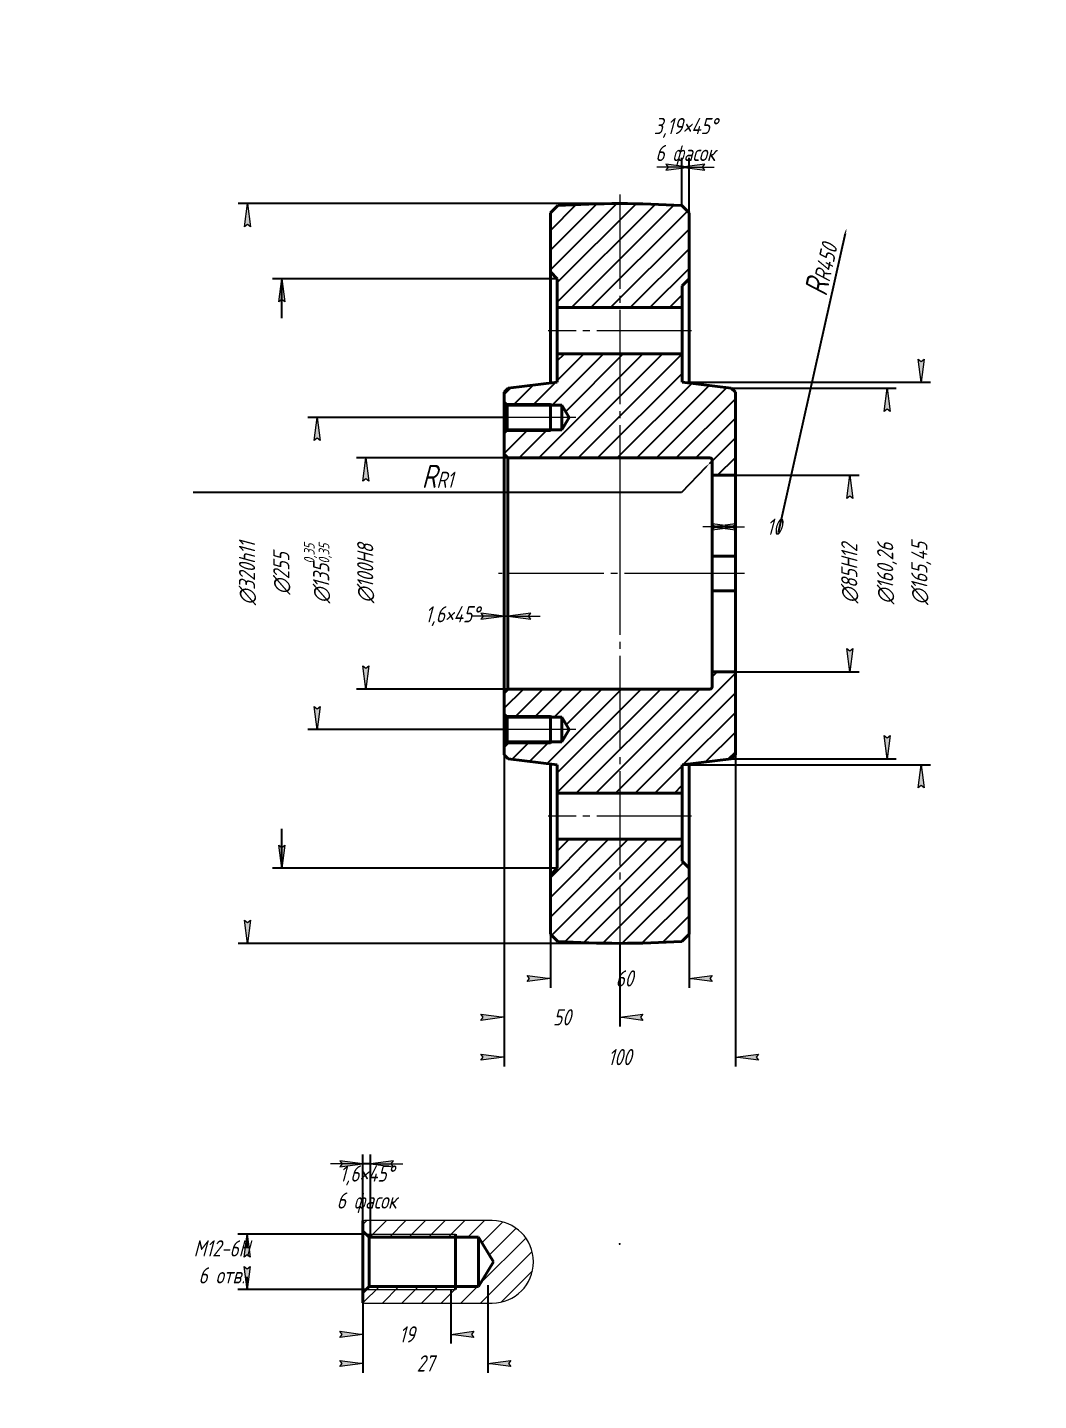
# Model space of a CAD drawing. Header units: millimetres. Extents: x 0 to 420, y 0 to 297.
# Drawn here: x 0 to 218.6, y 0 to 297 of the extents above; entities that cross this region are included whole.
import ezdxf

# ---------------------------------------------------------------- set-up
doc = ezdxf.new("R2010")
doc.units = ezdxf.units.MM
for name, pattern in [('K5LT32792', [0]), ('K5LT_AXLED', [24.9458065032959, 20.4458065032959, -1.5, 1.5, -1.5]), ('K5LT_BASIC', [0]), ('K5LT_THIN', [0]), ('K5LT_THIN_INCLUDED_TO_HATCHING', [0])]:
    doc.linetypes.add(name, pattern=pattern)
doc.layers.add('Системный слой', color=7, linetype='Continuous')
doc.styles.add('KDIMTEXTSTYLE', font='GOST_AU.SHX', dxfattribs={"width": 0.96, "oblique": 15, "height": 5})
doc.dimstyles.new('KDIMSTYLE (0.50)', dxfattribs={"dimtxt": 5, "dimasz": 1, "dimexe": 2, "dimexo": 0.0625, "dimgap": 1, "dimtad": 1, "dimlfac": 2, "dimtxsty": 'KDIMTEXTSTYLE', "dimsah": 1, "dimcen": 0.09, "dimdle": 1, "dimadec": 0, "dimazin": 0, "dimtfac": 0.667, "dimtmove": 0, "dimatfit": 3, "dimfxl": 1, "dimtvp": 1, "dimtolj": 1, "dimtzin": 0, "dimarcsym": 0})
doc.dimstyles.new('KDIMSTYLE (1.00)', dxfattribs={"dimtxt": 5, "dimasz": 1, "dimexe": 2, "dimexo": 0.0625, "dimgap": 1, "dimtad": 1, "dimtxsty": 'KDIMTEXTSTYLE', "dimsah": 1, "dimcen": 0.09, "dimdle": 1, "dimadec": 0, "dimazin": 0, "dimtfac": 0.667, "dimtmove": 0, "dimatfit": 3, "dimfxl": 1, "dimtvp": 1, "dimtolj": 1, "dimtzin": 0, "dimarcsym": 0})

# ---------------------------------------------------------------- blocks, each defined once
blk = doc.blocks.new('U16')
at = {"layer": 'Системный слой', "color": 150, "linetype": 'K5LT_BASIC', "lineweight": 40, "true_color": 0x0080ff}
for p, q in [((143.0593429022614, 220.0774441123404), (143.0593429022614, 242.6426615036447)), ((143.0593429022614, 115.1426615036448), (143.0593429022614, 137.7078788949491))]:
    blk.add_line(p, q, dxfattribs=at)
blk = doc.blocks.new('U17')
at = {"layer": 'Системный слой', "color": 150, "linetype": 'K5LT_BASIC', "lineweight": 40, "true_color": 0x0080ff}
for p, q in [((113.0593429022613, 220.0774441123404), (113.0593429022613, 244.1426615036448)), ((113.0593429022612, 113.6426615036448), (113.0593429022612, 137.7078788949491))]:
    blk.add_line(p, q, dxfattribs=at)
blk = doc.blocks.new('KDIMARROW_01')
at = {"layer": 'Системный слой'}
blk.add_hatch(color=0, dxfattribs=at).paths.add_polyline_path([(0, 0), (-5, 0.658262491226197), (-4.5, 5.51091059616309e-16), (-5, -0.6582624912261956)])
at = {"layer": 'Системный слой', "color": 0, "linetype": 'K5LT_THIN', "lineweight": 18}
for p, q in [((-4.5, 5.51091059616309e-16), (-5, 0.658262491226197)), ((-5, 0.658262491226197), (0, 0)), ((0, 0), (-5, -0.6582624912261956)), ((-5, -0.6582624912261956), (-4.5, 5.51091059616309e-16)), ((0, 0), (-1, 0))]:
    blk.add_line(p, q, dxfattribs=at)
blk = doc.blocks.new('KDIMARROW_02')
at = {"layer": 'Системный слой'}
blk.add_hatch(color=0, dxfattribs=at).paths.add_polyline_path([(4.5, -5.51091059616309e-16), (5, 0.6582624912261956), (0, 0), (5, -0.658262491226197)])
at = {"layer": 'Системный слой', "color": 0, "linetype": 'K5LT_THIN', "lineweight": 18}
for p, q in [((0, 0), (-1, 0)), ((5, 0.6582624912261956), (0, 0)), ((0, 0), (5, -0.658262491226197)), ((0, 0), (7, -8.572527594031472e-16)), ((4.5, -5.51091059616309e-16), (5, 0.6582624912261956)), ((5, -0.658262491226197), (4.5, -5.51091059616309e-16))]:
    blk.add_line(p, q, dxfattribs=at)
blk = doc.blocks.new('U35')
at = {"layer": 'Системный слой', "color": 7, "linetype": 'K5LT_THIN_INCLUDED_TO_HATCHING', "lineweight": 18}
for p, q in [((100.4889461137995, 38.91399680373678), (73.19173082817454, 38.91399680373678)), ((73.19173082817454, 21.08600319626322), (100.4889461137995, 21.08600319626322))]:
    blk.add_line(p, q, dxfattribs=at)
for centre, start, end in [((73.19173082817454, 30), 90, 94.18166404129887), ((100.4889461137995, 30), 270, 90), ((73.19173082817454, 30), 265.8183359587011, 270)]:
    blk.add_arc(centre, 8.91399680373678, start, end, dxfattribs=at)
blk = doc.blocks.new('U36')
at = {"layer": 'Системный слой', "color": 7, "linetype": 'K5LT32792', "lineweight": 18}
for p, q in [((72.54173082817454, 38.10303038033001), (73.3526972515813, 38.91399680373678)), ((74.00475878808882, 35.32341765312501), (77.59533793870058, 38.91399680373678)), ((78.24739947520811, 35.32341765312501), (81.83797862581987, 38.91399680373678)), ((82.49004016232739, 35.32341765312501), (86.08061931293915, 38.91399680373677)), ((86.73268084944667, 35.32341765312501), (90.32326000005844, 38.91399680373677)), ((90.97532153656596, 35.32341765312501), (94.56590068717773, 38.91399680373677)), ((95.21796222368525, 35.32341765312501), (98.80854137429702, 38.91399680373677)), ((98.26195259745269, 34.12476733977317), (102.757645836236, 38.62046057855648)), ((99.854368376362, 31.47454243156321), (105.648689895115, 37.26886395031618)), ((97.90706177069096, 25.28459513877287), (107.7679275584096, 35.14546092649155)), ((97.9511105153006, 21.08600319626322), (109.1144720338189, 32.24936471478149)), ((102.4012996506485, 21.29355164449184), (109.1953944693077, 28.08764646315103)), ((72.54173082817454, 21.13246763185288), (76.08584554319667, 24.67658234687501)), ((76.73790707970417, 21.08600319626322), (80.32848623031595, 24.67658234687499)), ((80.98054776682346, 21.08600319626322), (84.57112691743524, 24.67658234687499)), ((85.22318845394274, 21.08600319626322), (88.81376760455451, 24.67658234687501)), ((89.46582914106202, 21.08600319626322), (93.0564082916738, 24.67658234687501)), ((93.70846982818131, 21.08600319626322), (97.29904897879308, 24.67658234687499))]:
    blk.add_line(p, q, dxfattribs=at)

msp = doc.modelspace()

# ---------------------------------------------------------------- hatches: boundary and pattern name
at = {"layer": 'Системный слой'}
h = msp.add_hatch(dxfattribs=at)
h.set_pattern_fill('', angle=45, style=0, pattern_type=0)
h.set_pattern_definition([(45, (0, 0), (-2.121320343559643, 2.121320343559643), [])])
h.paths.add_polyline_path([(153.0593429022614, 139.6926615036448), (153.0593429022614, 157.6426615036448), (148.0593429022614, 157.6426615036448), (148.0593429022614, 154.3926615036448), (147.9128962928547, 154.0391081130515), (147.5593429023591, 153.8926615036448), (103.8593429022614, 153.8926615036448), (103.0593429022614, 153.0926615036448), (103.0593429022614, 148.4676615036448), (103.7226340756989, 147.8043703302073), (115.5593429022614, 147.8043703302073), (117.1586589154608, 145.1426615036448), (115.5593429022614, 142.4809526770823), (103.7226340756989, 142.4809526770823), (103.0593429022614, 141.8176615036448), (103.0593429022614, 139.6926615036448), (103.9668644805598, 138.7851399253464), (114.5593429022614, 137.5301615036448), (114.5593429022614, 131.3926615036448), (141.5593429022614, 131.3926615036448), (141.5593429022614, 137.5301615036448), (152.151821323963, 138.7851399253464)])
h.paths.add_polyline_path([(153.0593429022614, 200.1426615036448), (153.0593429022614, 218.0926615036448), (152.151821323963, 219.0001830819432), (141.5593429022614, 220.2551615036447), (141.5593429022614, 226.3926615036448), (114.5593429022614, 226.3926615036448), (114.5593429022614, 220.2551615036448), (103.9668644805598, 219.0001830819432), (103.0593429022614, 218.0926615036448), (103.0593429022614, 215.9676615036448), (103.7226340756989, 215.3043703302073), (115.5593429022614, 215.3043703302073), (117.1586589154608, 212.6426615036448), (115.5593429022614, 209.9809526770823), (103.7226340756989, 209.9809526770823), (103.0593429022614, 209.3176615036448), (103.0593429022614, 204.6926615036448), (103.8593429021614, 203.8926615036448), (147.5593429022614, 203.8926615036448), (147.9128962928547, 203.7462148942381), (148.0593429022614, 203.3926615036448), (148.0593429022614, 200.1426615036448)])
h.paths.add_polyline_path([(141.5593429022614, 116.6426615036448), (141.5593429022614, 121.3926615036448), (114.5593429022614, 121.3926615036448), (114.5593429022614, 115.1426615036448), (113.0593429022612, 113.6426615036448), (113.0593429022612, 100.8875307202533), (114.6545494103654, 99.29232421218026), (128.0635117024404, 98.89266154226453), (141.4641363941572, 99.29232421218026), (143.0593429022614, 100.8875307202533), (143.0593429022614, 115.1426615036448)])
h.paths.add_polyline_path([(141.5593429022614, 236.3926615036448), (141.5593429022614, 241.1426615036448), (143.0593429022614, 242.6426615036447), (143.0593429022614, 256.8977922870363), (141.4641363941573, 258.4929987951093), (128.0551741020823, 258.892661465025), (114.6545494103654, 258.4929987951093), (113.0593429022613, 256.8977922870363), (113.0593429022613, 244.1426615036448), (114.5593429022614, 242.6426615036448), (114.5593429022614, 236.3926615036448)])

# ---------------------------------------------------------------- linework, layer by layer
at = {"layer": 'Системный слой', "color": 150, "linetype": 'K5LT_BASIC', "lineweight": 40, "true_color": 0x0080ff}
for p, q in [((114.6545494103654, 258.4929987951093), (113.0593429022613, 256.8977922870363)), ((143.0593429022614, 256.8977922870363), (141.4641363941572, 258.4929987951093)), ((113.0593429022613, 256.8977922870363), (113.0593429022613, 244.1426615036448)), ((143.0593429022614, 242.6426615036447), (143.0593429022614, 256.8977922870363)), ((113.0593429022613, 244.1426615036448), (114.5593429022614, 242.6426615036448)), ((114.5593429022614, 242.6426615036448), (114.5593429022614, 236.3926615036448)), ((141.5593429022614, 241.1426615036447), (143.0593429022614, 242.6426615036447)), ((141.5593429022614, 236.3926615036448), (141.5593429022614, 241.1426615036447)), ((114.5593429022614, 236.3926615036448), (114.5593429022614, 226.3926615036448)), ((141.5593429022614, 236.3926615036448), (114.5593429022614, 236.3926615036448)), ((141.5593429022614, 236.3926615036448), (141.5593429022614, 226.3926615036448)), ((114.5593429022614, 226.3926615036448), (114.5593429022614, 220.2551615036448)), ((141.5593429022614, 226.3926615036448), (114.5593429022614, 226.3926615036448)), ((141.5593429022614, 220.2551615036448), (141.5593429022614, 226.3926615036448)), ((103.9668644805598, 219.0001830819432), (114.5593429022614, 220.2551615036448)), ((141.5593429022614, 220.2551615036448), (152.151821323963, 219.0001830819432)), ((103.9668644805598, 219.0001830819432), (103.0593429022614, 218.0926615036448)), ((103.0593429022614, 218.0926615036448), (103.0593429022614, 215.9676615036448)), ((153.0593429022614, 218.0926615036448), (152.151821323963, 219.0001830819432)), ((153.0593429022614, 200.1426615036448), (153.0593429022614, 218.0926615036448)), ((103.0593429022614, 215.9676615036448), (103.0593429022614, 209.3176615036448)), ((103.7226340756989, 215.3043703302073), (103.0593429022614, 215.9676615036448)), ((103.7226340756989, 215.3043703302073), (103.7226340756989, 209.9809526770823)), ((115.5593429022614, 215.3043703302073), (103.7226340756989, 215.3043703302073)), ((113.0593429022614, 215.6426616036448), (113.0593429022613, 215.3043703302073)), ((113.0593429022613, 215.3043703302073), (113.0593429022613, 209.9809526770823)), ((115.5593429022614, 215.3043703302073), (115.5593429022614, 209.9809526770823)), ((117.1586589154608, 212.6426615036448), (115.5593429022614, 215.3043703302073)), ((117.1586589154608, 212.6426615036448), (115.5593429022614, 209.9809526770823)), ((103.7226340756989, 209.9809526770823), (103.0593429022614, 209.3176615036448)), ((103.0593429022614, 209.3176615036448), (103.0593429022614, 204.6926615036448)), ((115.5593429022614, 209.9809526770823), (103.7226340756989, 209.9809526770823)), ((113.0593429022613, 209.9809526770823), (113.0593429022614, 209.6426614036448)), ((103.0593429022614, 204.6926615036448), (103.0593429022614, 153.0926615036448)), ((103.0593429022614, 204.6926615036448), (103.8593429022614, 203.8926615036448)), ((103.8593429022614, 203.8926615036448), (103.8593429022614, 153.8926615036448)), ((147.5593429022614, 203.8926615036448), (103.8593429022614, 203.8926615036448)), ((148.0593429022614, 200.1426615036448), (148.0593429022614, 203.3926615036448)), ((148.0593429022614, 200.1426615036448), (148.0593429022614, 182.6345559985398)), ((153.0593429022614, 200.1426615036448), (148.0593429022614, 200.1426615036448)), ((153.0593429022614, 200.1426615036448), (153.0593429022614, 182.6345559985398)), ((153.0593429022614, 182.6345559985398), (148.0593429022614, 182.6345559985398)), ((148.0593429022614, 182.6345559985398), (148.0593429022614, 180.7349597587414)), ((153.0593429022614, 182.6345559985398), (153.0593429022614, 175.1507670087498)), ((148.0593429022614, 180.7349597587414), (148.0593429022614, 177.0503632485482)), ((148.0593429022614, 177.0503632485482), (148.0593429022614, 175.1507670087498)), ((148.0593429022614, 175.1507670087498), (148.0593429022614, 157.6426615036448)), ((153.0593429022614, 175.1507670087498), (148.0593429022614, 175.1507670087498)), ((153.0593429022614, 175.1507670087498), (153.0593429022614, 157.6426615036448)), ((148.0593429022614, 154.3926615036448), (148.0593429022614, 157.6426615036448)), ((153.0593429022614, 157.6426615036448), (148.0593429022614, 157.6426615036448)), ((153.0593429022614, 139.6926615036448), (153.0593429022614, 157.6426615036448)), ((103.0593429022614, 153.0926615036448), (103.8593429022614, 153.8926615036448)), ((103.0593429022614, 153.0926615036448), (103.0593429022614, 148.4676615036448)), ((147.5593429022614, 153.8926615036448), (103.8593429022614, 153.8926615036448)), ((103.0593429022614, 148.4676615036448), (103.0593429022614, 141.8176615036448)), ((103.7226340756989, 147.8043703302073), (103.0593429022614, 148.4676615036448)), ((103.7226340756989, 147.8043703302073), (103.7226340756989, 142.4809526770823)), ((115.5593429022614, 147.8043703302073), (103.7226340756989, 147.8043703302073)), ((113.0593429022614, 148.1426616036448), (113.0593429022612, 147.8043703302073)), ((113.0593429022612, 147.8043703302073), (113.0593429022612, 142.4809526770823)), ((115.5593429022614, 147.8043703302073), (115.5593429022614, 142.4809526770823)), ((117.1586589154608, 145.1426615036448), (115.5593429022614, 147.8043703302073)), ((117.1586589154608, 145.1426615036448), (115.5593429022614, 142.4809526770823)), ((103.7226340756989, 142.4809526770823), (103.0593429022614, 141.8176615036448)), ((103.0593429022614, 141.8176615036448), (103.0593429022614, 139.6926615036448)), ((103.9668644805598, 138.7851399253464), (103.0593429022614, 139.6926615036448)), ((115.5593429022614, 142.4809526770823), (103.7226340756989, 142.4809526770823)), ((113.0593429022612, 142.4809526770823), (113.0593429022614, 142.1426614036448)), ((153.0593429022614, 139.6926615036448), (152.151821323963, 138.7851399253464)), ((103.9668644805598, 138.7851399253464), (114.5593429022614, 137.5301615036448)), ((114.5593429022614, 137.5301615036448), (114.5593429022614, 131.3926615036448)), ((141.5593429022614, 137.5301615036448), (152.151821323963, 138.7851399253464)), ((141.5593429022614, 131.3926615036448), (141.5593429022614, 137.5301615036448)), ((114.5593429022614, 131.3926615036448), (114.5593429022614, 121.3926615036448)), ((141.5593429022614, 131.3926615036448), (114.5593429022614, 131.3926615036448)), ((141.5593429022614, 131.3926615036448), (141.5593429022614, 121.3926615036448)), ((114.5593429022614, 121.3926615036448), (114.5593429022614, 115.1426615036448)), ((141.5593429022614, 121.3926615036448), (114.5593429022614, 121.3926615036448)), ((141.5593429022614, 116.6426615036448), (141.5593429022614, 121.3926615036448)), ((141.5593429022614, 116.6426615036448), (143.0593429022614, 115.1426615036448)), ((113.0593429022612, 113.6426615036448), (114.5593429022614, 115.1426615036448)), ((113.0593429022612, 113.6426615036448), (113.0593429022612, 100.8875307202533)), ((143.0593429022614, 100.8875307202533), (143.0593429022614, 115.1426615036448)), ((114.6545494103654, 99.29232421218026), (113.0593429022612, 100.8875307202533)), ((143.0593429022614, 100.8875307202533), (141.4641363941572, 99.29232421218026)), ((72.54173082817454, 38.89026653239539), (72.54173082817454, 36.65000000000001)), ((72.54173082817454, 36.65000000000001), (72.54173082817454, 23.34999999999999)), ((73.86831317504954, 35.32341765312501), (72.54173082817454, 36.65000000000001)), ((92.54173082817454, 36.0000002), (92.54173082817427, 35.32341765312501)), ((73.86831317504954, 35.32341765312501), (73.86831317504954, 24.67658234687499)), ((97.54173082817454, 35.32341765312501), (73.86831317504954, 35.32341765312501)), ((92.54173082817427, 35.32341765312501), (92.54173082817425, 24.67658234687499)), ((97.54173082817454, 35.32341765312501), (97.54173082817454, 24.67658234687499)), ((100.7403628545735, 30), (97.54173082817454, 35.32341765312501)), ((100.7403628545735, 30), (97.54173082817454, 24.67658234687499)), ((73.86831317504954, 24.67658234687499), (72.54173082817454, 23.34999999999999)), ((97.54173082817454, 24.67658234687499), (73.86831317504954, 24.67658234687499)), ((92.54173082817425, 24.67658234687499), (92.54173082817454, 23.9999998)), ((72.54173082817454, 23.34999999999999), (72.54173082817454, 21.10973346760461))]:
    msp.add_line(p, q, dxfattribs=at)
at = {"layer": 'Системный слой', "color": 30, "linetype": 'K5LT_AXLED', "lineweight": 18, "true_color": 0xff8000}
for p, q in [((128.0593429022614, 260.8926615036448), (128.0593429022613, 96.89266150364483)), ((143.5593429022614, 231.3926615036448), (112.5593429022614, 231.3926615036448)), ((118.5593429022614, 212.6426615036448), (101.8579505450739, 212.6426615036448)), ((128.0593429022614, 204.4176615036448), (128.0593429022614, 165.8603483663517)), ((149.5593429022614, 178.8926615036448), (101.8593429022614, 178.8926615036448)), ((155.0593429022614, 178.8926615036448), (146.0593429022614, 178.8926615036448)), ((118.5593429022614, 145.1426615036448), (101.8579505450739, 145.1426615036448)), ((143.5593429022614, 126.3926615036448), (112.5593429022614, 126.3926615036448))]:
    msp.add_line(p, q, dxfattribs=at)
at = {"layer": 'Системный слой', "color": 7, "linetype": 'K5LT_THIN', "lineweight": 18}
for p, q in [((103.3843429022614, 215.6426615036448), (113.0593429022614, 215.6426615036448)), ((103.3843429022614, 209.6426615036448), (113.0593429022614, 209.6426615036448)), ((103.3843429022614, 148.1426615036448), (113.0593429022614, 148.1426615036448)), ((103.3843429022614, 142.1426615036448), (113.0593429022614, 142.1426615036448)), ((73.19173082817453, 36), (92.54173082817454, 36)), ((73.19173082817453, 24), (92.54173082817454, 24))]:
    msp.add_line(p, q, dxfattribs=at)
at = {"layer": 'Системный слой', "color": 150, "linetype": 'K5LT_BASIC', "lineweight": 40, "true_color": 0x0080ff}
for centre, radius, start, end in [((128.0593429022614, 33.89266150364477), 225, 86.58447481962742, 93.4155251803726), ((147.5593429022614, 203.3926615036448), 0.5, 0, 90), ((147.5593429022614, 154.3926615036448), 0.5, 270, 0), ((128.0593429022614, 323.8926615036448), 224.9999999999999, 266.5844748196274, 273.4155251803725)]:
    msp.add_arc(centre, radius, start, end, dxfattribs=at)

# ---------------------------------------------------------------- block references
at = {"layer": 'Системный слой'}
for name in ['U17', 'U16', 'U35', 'U36']:
    msp.add_blockref(name, (0, 0), dxfattribs=at)

# ---------------------------------------------------------------- dimensions: what is measured, and where the dimension line sits
at = {"layer": 'Системный слой', "color": 7}
msp.add_linear_dim(base=(143.0593429022614, 266.7893304391206), p1=(141.4641363941573, 258.4929987951093), p2=(143.0593429022614, 256.8977922870363), dimstyle='KDIMSTYLE (0.50)', override={"dimexo": 0, "dimpost": '\\H3.5;\\W0.965;\\Q15;<>\\H3.5;\\W0.965;\\Q15;\\Q15;\\Q15;×\\Q15;45\\Q15;°\\Q15;\\X\\H3.5;\\W0.965;\\Q15;\\Q15;6 фасок', "dimblk1": 'KDIMARROW_02', "dimblk2": 'KDIMARROW_02', "dimse1": 0, "dimse2": 0, "dimclrt": 7, "dimtolj": 1}, dxfattribs=at).render()
for base, p1, p2, location, override in [((47.59058059222198, 258.8926615036448), (128.0593429022613, 98.89266150364483), (128.0593429022614, 258.8926615036448), (47.59058059222197, 178.8926615036448), {"dimexo": 0, "dimpost": '\\H3.5;\\W0.965;\\Q15;∅<>\\H3.5;\\W0.965;\\Q15;\\Q15;h11', "dimblk1": 'KDIMARROW_01', "dimblk2": 'KDIMARROW_01', "dimse1": 0, "dimse2": 0, "dimclrt": 7, "dimtolj": 1}), ((55, 242.6426615036448), (114.5593429022614, 115.1426615036448), (114.5593429022614, 242.6426615036448), (54.99999999999999, 178.8926615036448), {"dimexo": 0, "dimpost": '\\H3.5;\\W0.965;\\Q15;∅<>', "dimblk1": 'KDIMARROW_01', "dimblk2": 'KDIMARROW_01', "dimse1": 0, "dimse2": 0, "dimclrt": 7, "dimtolj": 1}), ((193.2485598870859, 137.5301615036448), (141.5593429022614, 220.2551615036448), (141.5593429022614, 137.5301615036448), (193.2485598870859, 178.8926615036448), {"dimexo": 0, "dimpost": '\\H3.5;\\W0.965;\\Q15;∅<>', "dimblk1": 'KDIMARROW_01', "dimblk2": 'KDIMARROW_01', "dimse1": 0, "dimse2": 0, "dimclrt": 7, "dimtolj": 1}), ((185.8684028101599, 218.9575263685096), (152.1944780373966, 138.8277966387799), (152.1944780373966, 218.9575263685096), (185.8684028101599, 178.8926615036448), {"dimexo": 0, "dimpost": '\\H3.5;\\W0.965;\\Q15;∅<>', "dimblk1": 'KDIMARROW_01', "dimblk2": 'KDIMARROW_01', "dimse1": 0, "dimse2": 0, "dimclrt": 7, "dimtolj": 1}), ((62.64211888682436, 212.6426615036448), (103.8579505450739, 145.1426615036448), (103.0593429022614, 212.6426615036448), (62.64211888682436, 178.8926615036448), {"dimexo": 0, "dimpost": '\\H3.5;\\W0.965;\\Q15;∅<>\\H0.65x;\\S0,35^0,35;\\H1.5x;', "dimblk1": 'KDIMARROW_01', "dimblk2": 'KDIMARROW_01', "dimse1": 0, "dimse2": 0, "dimclrt": 7, "dimtolj": 1}), ((73.14781494264409, 203.8926615036448), (103.8593429022614, 153.8926615036448), (104.1414189696294, 203.8926615036448), (73.14781494264409, 178.8926615036448), {"dimexo": 0, "dimpost": '\\H3.5;\\W0.965;\\Q15;∅<>\\H3.5;\\W0.965;\\Q15;\\Q15;H8', "dimblk1": 'KDIMARROW_01', "dimblk2": 'KDIMARROW_01', "dimse1": 0, "dimse2": 0, "dimclrt": 7, "dimtolj": 1}), ((177.8050275396877, 200.1426615036448), (153.0593429022614, 157.6426615036448), (153.0593429022614, 200.1426615036448), (177.8050275396877, 178.8926615036448), {"dimexo": 0, "dimpost": '\\H3.5;\\W0.965;\\Q15;∅<>\\H3.5;\\W0.965;\\Q15;\\Q15;H12', "dimblk1": 'KDIMARROW_01', "dimblk2": 'KDIMARROW_01', "dimse1": 0, "dimse2": 0, "dimclrt": 7, "dimtolj": 1})]:
    msp.add_linear_dim(base=base, p1=p1, p2=p2, angle=90, location=location, dimstyle='KDIMSTYLE (0.50)', override=override, dxfattribs=at).render()
for center, radius, location, override in [((128.0593429022614, 33.89266150364477), 224.99999999999997, (174.9372207529122, 243.9679638283733), {"dimpost": '\\H3.5;\\W0.965;\\Q15;R<>', "dimblk2": 'KDIMARROW_01', "dimclrt": 7, "dimtofl": 0, "dimtolj": 1}), ((147.7460350569982, 203.0029972967993), 0.49999999999999795, (141.439229115589, 196.4028678735955), {"dimtih": 1, "dimtoh": 1, "dimpost": '\\H3.5;\\W0.965;\\Q15;R<>', "dimblk2": 'KDIMARROW_01', "dimclrt": 7, "dimtmove": 1, "dimtolj": 1})]:
    msp.add_radius_dim(center=center, radius=radius, location=location, dimstyle='KDIMSTYLE (0.50)', override=override, dxfattribs=at).render()
for base, p1, p2, location, dimstyle, override in [((148.0593429022614, 189.0075069488274), (153.0593429022614, 200.1426615036448), (148.0593429022614, 200.1426615036448), (161.4558220320527, 189.0075069488274), 'KDIMSTYLE (0.50)', {"dimexo": 0, "dimpost": '\\H3.5;\\W0.965;\\Q15;<>', "dimblk1": 'KDIMARROW_02', "dimblk2": 'KDIMARROW_02', "dimse1": 0, "dimse2": 0, "dimclrt": 7, "dimtolj": 1}), ((103.0593429022614, 169.6675959628097), (103.8593429022614, 178.8926615036448), (103.0593429022614, 178.8926615036448), (91.83843664463201, 169.6675959628097), 'KDIMSTYLE (0.50)', {"dimexo": 0, "dimpost": '\\H3.5;\\W0.965;\\Q15;<>\\H3.5;\\W0.965;\\Q15;\\Q15;\\Q15;×\\Q15;45\\Q15;°\\Q15;', "dimblk1": 'KDIMARROW_02', "dimblk2": 'KDIMARROW_02', "dimse1": 0, "dimse2": 0, "dimclrt": 7, "dimtolj": 1}), ((103.0593429022614, 74.28403176895905), (153.0593429022614, 139.6926615036448), (103.0593429022614, 139.6926615036448), (128.0593429022614, 74.28403176895905), 'KDIMSTYLE (0.50)', {"dimexo": 0, "dimpost": '\\H3.5;\\W0.965;\\Q15;<>', "dimblk1": 'KDIMARROW_01', "dimblk2": 'KDIMARROW_01', "dimse1": 0, "dimse2": 0, "dimclrt": 7, "dimtolj": 1}), ((103.0593429022614, 82.8942143410969), (128.0593429022613, 98.89266150364483), (103.0593429022614, 139.6926615036448), (115.5593429022613, 82.8942143410969), 'KDIMSTYLE (0.50)', {"dimexo": 0, "dimpost": '\\H3.5;\\W0.965;\\Q15;<>', "dimblk1": 'KDIMARROW_01', "dimblk2": 'KDIMARROW_01', "dimse1": 0, "dimse2": 0, "dimclrt": 7, "dimtolj": 1}), ((113.0593429022612, 91.29939256627907), (143.0593429022614, 100.8875307202533), (113.0593429022612, 100.8875307202533), (129.0593429022613, 91.29939256627907), 'KDIMSTYLE (0.50)', {"dimexo": 0, "dimtoh": 1, "dimpost": '\\H3.5;\\W0.965;\\Q15;<>', "dimblk1": 'KDIMARROW_01', "dimblk2": 'KDIMARROW_01', "dimse1": 0, "dimse2": 0, "dimclrt": 7, "dimtmove": 1, "dimtolj": 1}), ((72.54173082817454, 8.02383510705775), (99.54173082817454, 24.94721528562501), (72.54173082817454, 23.34999999999999), (86.04173082817454, 8.02383510705775), 'KDIMSTYLE (1.00)', {"dimexo": 0, "dimpost": '\\H3.5;\\W0.965;\\Q15;<>', "dimblk1": 'KDIMARROW_01', "dimblk2": 'KDIMARROW_01', "dimse1": 0, "dimse2": 0, "dimclrt": 7, "dimtolj": 1}), ((72.54173082817454, 14.31384592213917), (91.54173082817454, 24), (72.54173082817454, 23.34999999999999), (82.04173082817454, 14.31384592213917), 'KDIMSTYLE (1.00)', {"dimexo": 0, "dimpost": '\\H3.5;\\W0.965;\\Q15;<>', "dimblk1": 'KDIMARROW_01', "dimblk2": 'KDIMARROW_01', "dimse1": 0, "dimse2": 0, "dimclrt": 7, "dimtolj": 1})]:
    msp.add_linear_dim(base=base, p1=p1, p2=p2, location=location, dimstyle=dimstyle, override=override, dxfattribs=at).render()
msp.add_linear_dim(base=(72.54173082817454, 51.21386309901693), p1=(74.13894611379953, 35.05278471437501), p2=(72.54173082817454, 36.65000000000001), text='\\H3.5;\\W0.965;\\Q15;\\H3.5;\\W0.965;\\Q15;\\Q15;1,6\\H3.5;\\W0.965;\\Q15;\\Q15;\\Q15;×\\Q15;45\\Q15;°\\Q15;\\X\\H3.5;\\W0.965;\\Q15;\\Q15;6 фасок', dimstyle='KDIMSTYLE (1.00)', override={"dimexo": 0, "dimblk1": 'KDIMARROW_02', "dimblk2": 'KDIMARROW_02', "dimse1": 0, "dimse2": 0, "dimclrt": 7, "dimtolj": 1}, dxfattribs=at).render()
msp.add_linear_dim(base=(47.49078707823897, 36.00000000000001), p1=(73.19173082817453, 24), p2=(73.19173082817453, 36), angle=90, text='\\H3.5;\\W0.965;\\Q15;М\\H3.5;\\W0.965;\\Q15;\\Q15;12-6Н\\X\\H3.5;\\W0.965;\\Q15;\\Q15;6 отв.', dimstyle='KDIMSTYLE (1.00)', override={"dimexo": 0, "dimtoh": 1, "dimblk1": 'KDIMARROW_01', "dimblk2": 'KDIMARROW_01', "dimse1": 0, "dimse2": 0, "dimclrt": 7, "dimtmove": 1, "dimtolj": 1}, dxfattribs=at).render()

doc.saveas('drawing.dxf')
